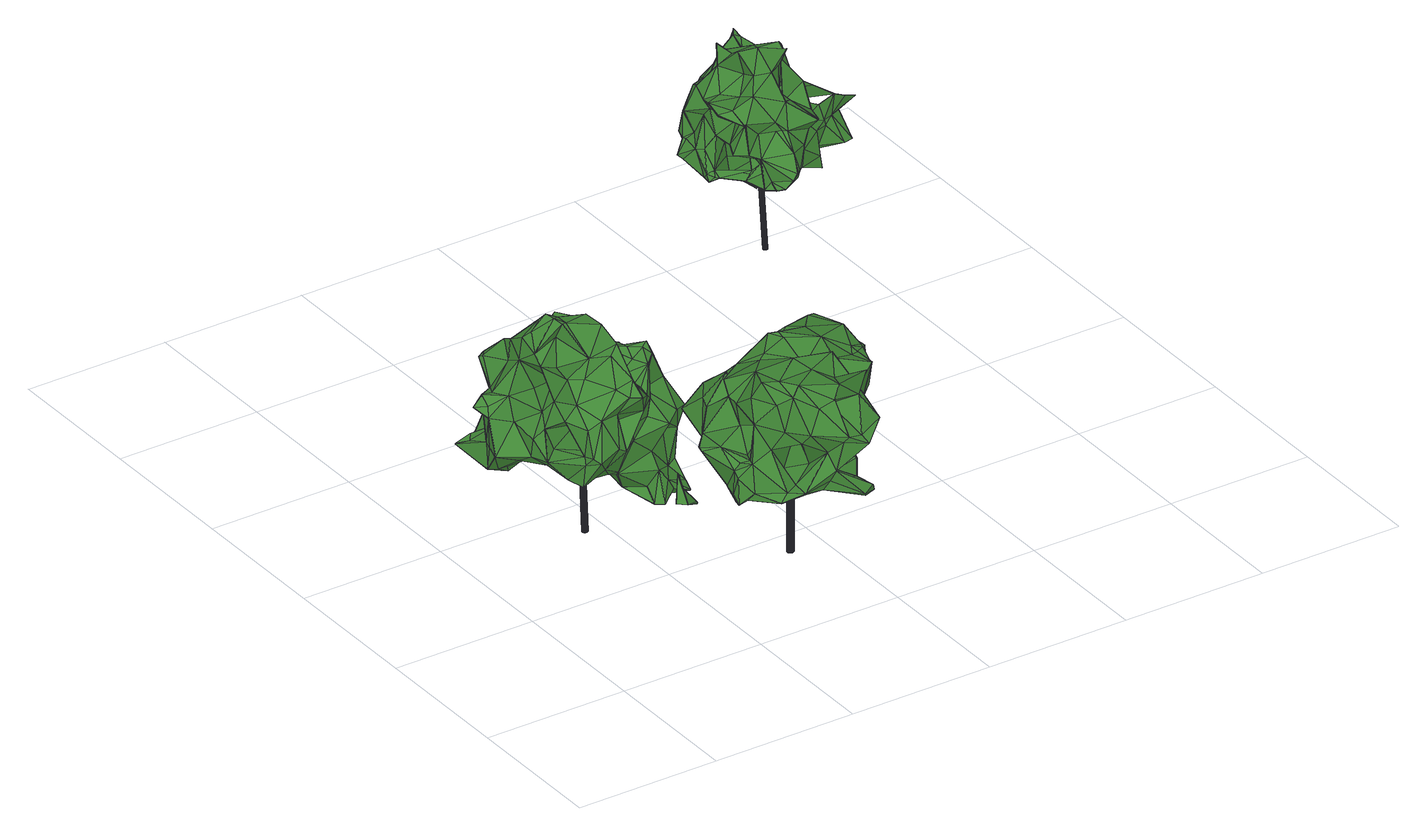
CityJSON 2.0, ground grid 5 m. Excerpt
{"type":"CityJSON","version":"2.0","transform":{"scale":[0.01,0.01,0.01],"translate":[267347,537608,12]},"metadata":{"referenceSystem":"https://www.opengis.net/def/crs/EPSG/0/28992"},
"CityObjects":{
"tree1":{"type":"SolitaryVegetationObject","attributes":{"gtid":489,"crown_width_m":5.92,"crown_median_z":17.11,"crown_r50_m":0.282,"crown_porosity":0.914,"trunk_H_m":4.15,"trunk_DBH_m":0.192,"trunk_radius_m":0.0958,"trunk_base_height_m":12.96,"original_gtid":"491"},"geometry":[{"type":"Solid","lod":"3","boundaries":[[[[0,1,2]],[[1,3,2]],[[4,5,6]],[[7,8,9]],[[10,11,12]],[[13,14,15]],[[16,15,14]],[[17,18,19]],[[20,21,22]],[[23,24,25]],[[23,25,26]],[[27,28,29]],[[30,31,32]],[[31,33,32]],[[30,34,35]],[[36,37,38]],[[39,40,41]],[[41,40,42]],[[43,44,45]],[[46,14,13]],[[30,2,31]],[[47,48,49]],[[48,50,45]],[[51,52,53]],[[54,8,7]],[[55,56,57]],[[46,58,14]],[[51,53,49]],[[59,60,61]],[[62,63,64]],[[65,57,56]],[[12,27,29]],[[12,40,27]],[[35,34,66]],[[30,67,34]],[[55,57,68]],[[55,68,69]],[[70,71,72]],[[53,73,74]],[[75,76,4]],[[77,1,78]],[[79,80,81]],[[82,83,84]],[[85,25,86]],[[87,88,7]],[[7,37,89]],[[84,83,90]],[[91,92,93]],[[94,95,96]],[[4,97,75]],[[98,97,4]],[[99,100,66]],[[101,102,103]],[[104,105,106]],[[79,107,108]],[[79,81,107]],[[109,110,111]],[[112,62,113]],[[36,114,115]],[[116,117,72]],[[118,117,116]],[[118,119,120]],[[121,122,82]],[[123,78,124]],[[125,22,21]],[[126,127,73]],[[128,73,127]],[[69,129,55]],[[7,130,131]],[[67,66,34]],[[102,28,27]],[[91,77,78]],[[132,133,134]],[[132,134,42]],[[36,38,114]],[[19,18,135]],[[15,136,85]],[[137,51,49]],[[48,137,49]],[[124,0,138]],[[52,139,140]],[[93,77,91]],[[141,142,143]],[[61,60,144]],[[131,75,145]],[[95,146,96]],[[147,148,115]],[[49,53,47]],[[13,149,110]],[[110,149,150]],[[151,152,139]],[[151,139,28]],[[153,73,140]],[[133,132,55]],[[154,18,155]],[[156,157,158]],[[159,50,160]],[[126,152,161]],[[162,22,88]],[[22,125,88]],[[81,17,107]],[[58,69,163]],[[29,10,12]],[[56,44,43]],[[56,43,65]],[[164,135,160]],[[165,166,167]],[[4,6,98]],[[167,168,165]],[[24,86,25]],[[106,168,167]],[[7,88,37]],[[106,99,168]],[[169,24,170]],[[108,164,74]],[[171,164,108]],[[172,173,147]],[[103,174,101]],[[163,175,176]],[[47,53,74]],[[177,66,178]],[[177,178,179]],[[107,17,19]],[[180,91,78]],[[181,101,174]],[[181,174,182]],[[80,183,81]],[[125,38,37]],[[184,38,125]],[[116,72,71]],[[1,124,78]],[[154,87,185]],[[37,88,125]],[[186,89,37]],[[186,37,36]],[[108,107,171]],[[12,187,42]],[[19,171,107]],[[66,100,35]],[[17,188,155]],[[44,12,189]],[[44,189,45]],[[190,119,141]],[[20,141,119]],[[3,191,33]],[[192,191,3]],[[60,193,194]],[[170,172,192]],[[0,2,105]],[[135,195,196]],[[99,177,182]],[[26,148,23]],[[165,103,197]],[[165,197,166]],[[7,9,87]],[[183,198,81]],[[116,71,199]],[[143,162,188]],[[143,188,17]],[[104,200,0]],[[105,104,0]],[[120,178,117]],[[170,201,169]],[[115,114,70]],[[95,84,146]],[[33,31,3]],[[45,11,48]],[[93,169,201]],[[194,169,93]],[[3,31,2]],[[0,124,1]],[[115,32,33]],[[61,92,202]],[[61,202,123]],[[161,203,204]],[[161,181,203]],[[59,193,60]],[[150,193,59]],[[17,155,18]],[[68,163,69]],[[102,197,103]],[[205,197,102]],[[54,206,8]],[[145,206,54]],[[195,135,18]],[[152,73,153]],[[176,207,208]],[[204,127,161]],[[209,111,200]],[[44,187,12]],[[35,2,30]],[[179,203,181]],[[210,160,135]],[[135,171,19]],[[163,68,175]],[[112,211,109]],[[212,109,211]],[[212,211,112]],[[162,142,22]],[[162,143,142]],[[180,123,202]],[[98,208,97]],[[110,46,13]],[[129,46,109]],[[121,185,206]],[[16,58,163]],[[16,163,176]],[[84,195,82]],[[74,73,128]],[[113,64,112]],[[206,213,121]],[[109,46,110]],[[12,42,40]],[[29,137,10]],[[133,214,215]],[[41,216,156]],[[214,112,64]],[[194,24,169]],[[147,115,33]],[[55,132,56]],[[187,56,132]],[[79,128,127]],[[39,102,27]],[[153,140,139]],[[86,149,13]],[[86,13,85]],[[207,217,218]],[[187,132,42]],[[219,220,221]],[[222,96,223]],[[222,223,145]],[[55,212,133]],[[111,224,200]],[[216,64,157]],[[152,101,161]],[[137,48,10]],[[124,138,224]],[[26,25,85]],[[120,204,203]],[[120,203,179]],[[207,218,225]],[[226,205,102]],[[190,80,227]],[[144,60,194]],[[210,228,229]],[[58,46,69]],[[74,128,108]],[[204,119,190]],[[120,119,204]],[[126,161,127]],[[108,128,79]],[[190,127,204]],[[190,227,127]],[[192,1,230]],[[26,231,89]],[[85,231,26]],[[73,152,126]],[[140,73,53]],[[141,232,142]],[[22,142,232]],[[155,87,154]],[[195,18,154]],[[121,195,154]],[[63,157,64]],[[150,224,111]],[[167,233,106]],[[159,225,218]],[[99,66,177]],[[179,181,182]],[[99,182,168]],[[165,168,182]],[[165,182,103]],[[155,188,87]],[[186,26,89]],[[36,26,186]],[[226,102,39]],[[68,57,175]],[[185,8,206]],[[71,70,184]],[[119,21,20]],[[184,70,38]],[[210,135,234]],[[171,135,164]],[[159,160,210]],[[103,182,174]],[[47,50,48]],[[40,39,27]],[[145,54,131]],[[7,89,130]],[[161,101,181]],[[56,187,44]],[[36,115,148]],[[67,117,178]],[[208,96,97]],[[20,232,141]],[[6,5,89]],[[118,116,119]],[[77,230,1]],[[59,61,123]],[[221,217,176]],[[176,217,207]],[[38,70,114]],[[10,48,11]],[[94,225,159]],[[164,50,74]],[[74,50,47]],[[200,138,0]],[[120,179,178]],[[26,36,148]],[[87,8,185]],[[43,217,65]],[[221,65,217]],[[22,232,20]],[[141,80,190]],[[121,154,185]],[[148,147,173]],[[23,173,24]],[[148,173,23]],[[166,197,205]],[[179,182,177]],[[170,24,172]],[[176,208,98]],[[16,176,98]],[[94,229,95]],[[146,145,223]],[[93,235,194]],[[144,194,235]],[[144,235,93]],[[129,69,46]],[[91,180,202]],[[91,202,92]],[[3,1,192]],[[192,172,191]],[[124,224,59]],[[191,172,147]],[[191,147,33]],[[123,124,59]],[[78,123,180]],[[170,230,201]],[[93,230,77]],[[201,230,93]],[[192,230,170]],[[85,6,231]],[[89,231,6]],[[150,111,110]],[[24,194,86]],[[65,175,57]],[[215,134,133]],[[149,194,150]],[[86,194,149]],[[194,193,150]],[[63,233,167]],[[106,233,104]],[[104,233,200]],[[150,59,224]],[[62,233,63]],[[30,236,67]],[[32,236,30]],[[218,217,43]],[[52,28,139]],[[215,214,216]],[[152,153,139]],[[141,183,80]],[[140,53,52]],[[127,80,79]],[[227,80,127]],[[228,210,234]],[[9,8,87]],[[208,225,96]],[[96,225,94]],[[129,212,55]],[[164,160,50]],[[84,196,195]],[[196,95,228]],[[84,95,196]],[[229,228,95]],[[51,137,52]],[[105,2,100]],[[35,100,2]],[[99,106,100]],[[162,87,188]],[[88,87,162]],[[85,13,237]],[[120,117,118]],[[72,117,67]],[[199,21,116]],[[119,116,21]],[[199,184,21]],[[199,71,184]],[[130,89,5]],[[167,158,63]],[[167,166,158]],[[205,158,166]],[[226,158,205]],[[133,212,214]],[[214,212,112]],[[158,157,63]],[[45,238,43]],[[218,43,238]],[[41,215,216]],[[45,50,238]],[[115,236,32]],[[70,236,115]],[[72,236,70]],[[208,207,225]],[[196,234,135]],[[228,234,196]],[[200,224,138]],[[29,52,137]],[[29,28,52]],[[41,42,134]],[[41,134,215]],[[233,209,200]],[[105,100,106]],[[233,62,209]],[[45,189,11]],[[12,11,189]],[[172,24,173]],[[102,151,28]],[[101,151,102]],[[101,152,151]],[[121,213,122]],[[129,109,212]],[[159,239,50]],[[238,50,239]],[[218,238,239]],[[218,239,159]],[[219,221,176]],[[65,221,220]],[[65,220,175]],[[75,97,222]],[[75,222,145]],[[122,213,90]],[[176,175,219]],[[219,175,240]],[[66,67,178]],[[17,198,143]],[[16,14,58]],[[72,67,236]],[[144,93,92]],[[144,92,61]],[[85,136,6]],[[98,6,136]],[[98,136,16]],[[15,16,136]],[[13,15,237]],[[85,237,15]],[[145,213,206]],[[219,240,220]],[[175,220,240]],[[96,146,223]],[[97,96,222]],[[145,146,84]],[[90,145,84]],[[241,112,109]],[[39,156,226]],[[158,226,156]],[[41,156,39]],[[216,214,64]],[[156,216,157]],[[62,64,113]],[[125,242,184]],[[21,184,242]],[[21,242,125]],[[121,82,195]],[[54,7,131]],[[90,213,145]],[[111,243,109]],[[241,109,243]],[[112,243,62]],[[241,243,112]],[[209,243,111]],[[209,62,243]],[[81,198,17]],[[141,198,183]],[[141,143,198]],[[94,159,244]],[[94,244,229]],[[90,83,122]],[[75,131,76]],[[130,76,131]],[[159,210,244]],[[229,244,210]],[[4,76,5]],[[130,5,76]],[[122,83,82]],[[245,246,247]],[[245,247,248]],[[248,247,249]],[[248,249,250]],[[247,246,251]],[[247,251,249]],[[249,251,252]],[[249,252,250]],[[251,246,253]],[[251,253,252]],[[252,253,254]],[[252,254,250]],[[253,246,255]],[[253,255,254]],[[254,255,256]],[[254,256,250]],[[255,246,257]],[[255,257,256]],[[256,257,258]],[[256,258,250]],[[257,246,259]],[[257,259,258]],[[258,259,260]],[[258,260,250]],[[259,246,261]],[[259,261,260]],[[260,261,262]],[[260,262,250]],[[261,246,263]],[[261,263,262]],[[262,263,264]],[[262,264,250]],[[263,246,265]],[[263,265,264]],[[264,265,266]],[[264,266,250]],[[265,246,267]],[[265,267,266]],[[266,267,268]],[[266,268,250]],[[267,246,269]],[[267,269,268]],[[268,269,270]],[[268,270,250]],[[269,246,271]],[[269,271,270]],[[270,271,272]],[[270,272,250]],[[271,246,273]],[[271,273,272]],[[272,273,274]],[[272,274,250]],[[273,246,275]],[[273,275,274]],[[274,275,276]],[[274,276,250]],[[275,246,277]],[[275,277,276]],[[276,277,278]],[[276,278,250]],[[277,246,279]],[[277,279,278]],[[278,279,280]],[[278,280,250]],[[279,246,281]],[[279,281,280]],[[280,281,282]],[[280,282,250]],[[281,246,283]],[[281,283,282]],[[282,283,284]],[[282,284,250]],[[283,246,285]],[[283,285,284]],[[284,285,286]],[[284,286,250]],[[285,246,287]],[[285,287,286]],[[286,287,288]],[[286,288,250]],[[287,246,289]],[[287,289,288]],[[288,289,290]],[[288,290,250]],[[289,246,291]],[[289,291,290]],[[290,291,292]],[[290,292,250]],[[291,246,293]],[[291,293,292]],[[292,293,294]],[[292,294,250]],[[293,246,245]],[[293,245,294]],[[294,245,248]],[[294,248,250]]]]}]},
"tree2":{"type":"SolitaryVegetationObject","attributes":{"gtid":488,"crown_width_m":6.52,"crown_median_z":17.18,"crown_r50_m":0.277,"crown_porosity":0.919,"trunk_H_m":4.21,"trunk_DBH_m":0.215,"trunk_radius_m":0.108,"trunk_base_height_m":12.97,"original_gtid":"490"},"geometry":[{"type":"Solid","lod":"3","boundaries":[[[[295,296,297]],[[298,299,300]],[[301,302,303]],[[304,305,306]],[[307,303,308]],[[309,310,311]],[[312,313,314]],[[315,316,317]],[[318,319,320]],[[308,321,307]],[[306,305,322]],[[306,322,323]],[[298,324,325]],[[326,327,328]],[[329,330,331]],[[332,333,334]],[[335,334,333]],[[336,337,338]],[[339,340,341]],[[342,312,343]],[[342,344,312]],[[345,346,347]],[[347,346,348]],[[307,349,303]],[[350,351,352]],[[353,354,355]],[[356,357,358]],[[359,360,298]],[[359,298,361]],[[362,363,364]],[[365,366,367]],[[368,369,370]],[[371,372,373]],[[325,374,375]],[[301,376,377]],[[378,345,379]],[[369,368,380]],[[381,379,373]],[[382,383,384]],[[385,386,340]],[[387,388,389]],[[390,296,295]],[[391,304,306]],[[392,350,352]],[[393,394,395]],[[370,369,396]],[[295,297,397]],[[338,398,399]],[[295,400,390]],[[401,358,402]],[[343,403,342]],[[404,405,399]],[[406,353,407]],[[408,352,351]],[[388,363,409]],[[410,411,412]],[[407,395,413]],[[414,301,415]],[[416,417,360]],[[359,416,360]],[[344,418,312]],[[338,399,336]],[[319,419,320]],[[306,321,391]],[[399,398,404]],[[402,404,398]],[[309,311,420]],[[309,420,421]],[[374,422,423]],[[424,425,426]],[[427,428,429]],[[430,325,324]],[[415,301,349]],[[412,411,421]],[[401,367,431]],[[372,432,433]],[[303,349,301]],[[367,366,431]],[[318,396,319]],[[415,434,435]],[[359,361,436]],[[365,339,366]],[[437,425,424]],[[376,414,433]],[[376,301,414]],[[317,438,315]],[[439,384,383]],[[439,383,440]],[[441,442,410]],[[411,410,442]],[[380,407,369]],[[443,384,439]],[[444,445,374]],[[446,447,448]],[[366,441,431]],[[438,449,315]],[[307,321,450]],[[426,451,313]],[[452,453,454]],[[415,333,455]],[[352,408,392]],[[360,324,298]],[[308,302,456]],[[303,302,308]],[[420,311,344]],[[360,417,457]],[[382,346,345]],[[454,338,337]],[[447,337,336]],[[310,458,437]],[[459,460,328]],[[343,434,455]],[[421,461,340]],[[421,411,461]],[[374,325,462]],[[301,377,302]],[[463,416,464]],[[343,455,332]],[[463,417,416]],[[465,466,467]],[[332,455,333]],[[310,424,418]],[[310,418,311]],[[453,468,469]],[[343,332,403]],[[370,408,368]],[[440,368,408]],[[470,350,471]],[[299,298,391]],[[421,472,309]],[[473,397,474]],[[467,475,465]],[[315,449,476]],[[393,395,477]],[[359,464,416]],[[361,298,464]],[[359,436,464]],[[436,361,464]],[[304,391,325]],[[298,325,391]],[[399,478,336]],[[467,466,479]],[[422,479,466]],[[342,403,357]],[[480,446,362]],[[295,473,400]],[[344,311,418]],[[440,380,368]],[[308,456,299]],[[481,482,483]],[[457,482,481]],[[304,389,305]],[[305,389,484]],[[316,339,365]],[[434,312,314]],[[479,485,467]],[[471,485,479]],[[467,486,475]],[[374,423,375]],[[331,487,465]],[[332,334,488]],[[489,472,421]],[[489,421,340]],[[372,433,490]],[[397,473,295]],[[415,491,414]],[[443,492,348]],[[486,467,485]],[[430,324,360]],[[444,481,470]],[[470,481,492]],[[394,493,395]],[[333,415,349]],[[317,468,438]],[[480,364,423]],[[494,495,296]],[[496,497,428]],[[296,495,297]],[[344,356,412]],[[382,354,406]],[[498,362,446]],[[480,487,499]],[[500,402,358]],[[392,471,350]],[[501,437,458]],[[502,458,472]],[[364,387,423]],[[501,353,503]],[[397,495,494]],[[312,418,313]],[[458,502,497]],[[297,495,397]],[[504,493,394]],[[505,506,328]],[[442,441,461]],[[442,461,411]],[[415,435,491]],[[356,410,412]],[[302,377,456]],[[396,395,493]],[[417,376,457]],[[415,455,434]],[[381,378,379]],[[398,338,454]],[[398,454,402]],[[444,462,430]],[[507,478,388]],[[335,349,307]],[[342,357,344]],[[380,440,508]],[[468,453,438]],[[502,472,489]],[[429,502,489]],[[308,299,321]],[[486,476,475]],[[320,476,486]],[[396,413,395]],[[344,357,356]],[[344,412,420]],[[509,474,397]],[[441,341,461]],[[319,510,504]],[[493,504,510]],[[314,435,434]],[[389,325,375]],[[389,304,325]],[[431,441,401]],[[401,441,410]],[[463,300,299]],[[464,300,463]],[[420,412,421]],[[443,348,346]],[[346,384,443]],[[376,433,432]],[[463,377,417]],[[376,417,377]],[[318,408,370]],[[392,408,318]],[[496,428,427]],[[382,345,354]],[[441,366,339]],[[328,460,505]],[[316,506,339]],[[452,446,499]],[[449,438,511]],[[457,430,360]],[[504,326,319]],[[388,478,405]],[[388,405,484]],[[478,399,405]],[[471,486,485]],[[414,490,433]],[[389,375,387]],[[479,470,471]],[[458,512,501]],[[419,315,476]],[[419,476,320]],[[355,378,513]],[[514,513,378]],[[514,426,513]],[[314,313,451]],[[378,355,345]],[[403,332,488]],[[379,515,371]],[[370,396,318]],[[424,313,418]],[[369,413,396]],[[309,472,310]],[[458,310,472]],[[335,307,334]],[[505,385,506]],[[373,490,381]],[[446,480,499]],[[390,509,296]],[[494,296,509]],[[409,448,507]],[[328,506,316]],[[315,328,316]],[[396,493,510]],[[379,345,515]],[[481,483,492]],[[499,453,452]],[[397,494,509]],[[329,453,499]],[[426,313,424]],[[506,385,339]],[[329,499,330]],[[343,312,434]],[[400,509,390]],[[371,483,482]],[[356,358,410]],[[401,410,358]],[[498,448,363]],[[375,423,387]],[[404,403,488]],[[388,364,363]],[[382,406,383]],[[330,499,487]],[[335,333,349]],[[483,371,347]],[[406,354,353]],[[299,377,463]],[[457,481,430]],[[447,507,448]],[[450,334,307]],[[444,430,481]],[[378,381,435]],[[378,435,314]],[[355,354,345]],[[319,326,419]],[[405,404,488]],[[516,488,450]],[[405,488,516]],[[405,516,450]],[[429,428,502]],[[502,428,497]],[[407,413,369]],[[330,487,331]],[[465,487,466]],[[362,498,363]],[[340,477,489]],[[365,317,316]],[[396,510,319]],[[457,376,482]],[[475,476,331]],[[475,331,465]],[[470,445,444]],[[422,445,479]],[[488,334,450]],[[373,379,371]],[[425,513,426]],[[425,517,513]],[[473,474,400]],[[509,400,474]],[[402,454,469]],[[298,300,464]],[[327,504,459]],[[327,459,328]],[[339,341,441]],[[454,447,452]],[[427,429,489]],[[388,409,507]],[[447,446,452]],[[337,447,454]],[[381,490,491]],[[414,491,490]],[[299,456,377]],[[373,372,490]],[[501,425,437]],[[425,501,517]],[[347,371,515]],[[347,515,345]],[[500,404,402]],[[315,326,328]],[[315,419,326]],[[403,358,357]],[[403,404,358]],[[500,358,404]],[[448,409,363]],[[422,487,423]],[[466,487,422]],[[480,423,487]],[[380,508,407]],[[310,437,424]],[[384,346,382]],[[371,432,372]],[[482,376,432]],[[482,432,371]],[[514,451,426]],[[347,348,492]],[[492,483,347]],[[317,518,468]],[[468,401,469]],[[378,314,451]],[[378,451,514]],[[468,518,367]],[[468,367,401]],[[484,389,388]],[[440,351,439]],[[408,351,440]],[[491,435,381]],[[374,462,444]],[[430,462,325]],[[443,439,351]],[[496,427,489]],[[489,477,496]],[[497,407,512]],[[497,512,458]],[[395,496,477]],[[484,322,305]],[[450,323,322]],[[391,321,299]],[[388,387,364]],[[395,497,496]],[[407,497,395]],[[517,503,513]],[[501,503,517]],[[353,512,407]],[[501,512,353]],[[362,364,480]],[[340,461,341]],[[484,519,322]],[[450,322,519]],[[336,507,447]],[[478,507,336]],[[446,448,498]],[[443,520,492]],[[443,351,520]],[[340,339,385]],[[321,306,323]],[[492,520,470]],[[470,520,350]],[[351,350,520]],[[407,508,406]],[[383,508,440]],[[383,406,508]],[[449,521,476]],[[355,503,353]],[[513,503,355]],[[374,445,422]],[[476,521,331]],[[331,521,329]],[[438,521,511]],[[449,511,521]],[[453,329,521]],[[453,521,438]],[[453,469,454]],[[479,445,470]],[[365,518,317]],[[365,367,518]],[[402,469,401]],[[326,504,327]],[[450,519,405]],[[484,405,519]],[[459,504,394]],[[477,340,386]],[[477,386,393]],[[505,386,385]],[[505,460,386]],[[459,386,460]],[[394,386,459]],[[393,386,394]],[[450,321,323]],[[471,522,486]],[[392,522,471]],[[486,522,320]],[[318,320,522]],[[318,522,392]],[[523,524,525]],[[523,525,526]],[[526,525,527]],[[526,527,528]],[[525,524,529]],[[525,529,527]],[[527,529,530]],[[527,530,528]],[[529,524,531]],[[529,531,530]],[[530,531,532]],[[530,532,528]],[[531,524,533]],[[531,533,532]],[[532,533,534]],[[532,534,528]],[[533,524,535]],[[533,535,534]],[[534,535,536]],[[534,536,528]],[[535,524,537]],[[535,537,536]],[[536,537,538]],[[536,538,528]],[[537,524,539]],[[537,539,538]],[[538,539,540]],[[538,540,528]],[[539,524,541]],[[539,541,540]],[[540,541,542]],[[540,542,528]],[[541,524,543]],[[541,543,542]],[[542,543,544]],[[542,544,528]],[[543,524,545]],[[543,545,544]],[[544,545,546]],[[544,546,528]],[[545,524,547]],[[545,547,546]],[[546,547,548]],[[546,548,528]],[[547,524,549]],[[547,549,548]],[[548,549,550]],[[548,550,528]],[[549,524,551]],[[549,551,550]],[[550,551,552]],[[550,552,528]],[[551,524,553]],[[551,553,552]],[[552,553,554]],[[552,554,528]],[[553,524,555]],[[553,555,554]],[[554,555,556]],[[554,556,528]],[[555,524,557]],[[555,557,556]],[[556,557,558]],[[556,558,528]],[[557,524,559]],[[557,559,558]],[[558,559,560]],[[558,560,528]],[[559,524,561]],[[559,561,560]],[[560,561,562]],[[560,562,528]],[[561,524,563]],[[561,563,562]],[[562,563,564]],[[562,564,528]],[[563,524,565]],[[563,565,564]],[[564,565,566]],[[564,566,528]],[[565,524,567]],[[565,567,566]],[[566,567,568]],[[566,568,528]],[[567,524,569]],[[567,569,568]],[[568,569,570]],[[568,570,528]],[[569,524,571]],[[569,571,570]],[[570,571,572]],[[570,572,528]],[[571,524,523]],[[571,523,572]],[[572,523,526]],[[572,526,528]]]]}]},
"tree3":{"type":"SolitaryVegetationObject","attributes":{"gtid":492,"crown_width_m":4.74,"crown_median_z":17.27,"crown_r50_m":0.266,"crown_porosity":0.917,"trunk_H_m":4.39,"trunk_DBH_m":0.156,"trunk_radius_m":0.078,"trunk_base_height_m":12.88,"original_gtid":"494"},"geometry":[{"type":"Solid","lod":"3","boundaries":[[[[573,574,575]],[[573,575,576]],[[577,578,579]],[[580,579,578]],[[581,582,583]],[[584,585,586]],[[587,588,589]],[[590,591,592]],[[593,594,595]],[[596,595,594]],[[597,598,584]],[[599,600,601]],[[602,603,604]],[[605,606,607]],[[608,602,604]],[[609,610,611]],[[612,613,597]],[[580,614,579]],[[615,616,617]],[[615,618,616]],[[619,620,621]],[[601,622,623]],[[624,625,626]],[[627,628,629]],[[630,631,632]],[[633,632,631]],[[598,634,613]],[[635,636,637]],[[576,575,638]],[[580,639,614]],[[640,641,642]],[[643,611,644]],[[638,645,646]],[[647,600,648]],[[649,650,651]],[[627,629,652]],[[653,654,587]],[[655,656,634]],[[657,658,659]],[[660,661,662]],[[663,664,665]],[[666,642,667]],[[576,638,668]],[[576,668,669]],[[670,671,672]],[[673,674,591]],[[635,675,676]],[[677,676,675]],[[678,679,594]],[[680,681,682]],[[647,648,683]],[[684,605,685]],[[686,687,688]],[[615,617,689]],[[690,617,616]],[[584,691,585]],[[644,692,693]],[[694,605,684]],[[657,659,620]],[[621,620,659]],[[695,696,697]],[[698,690,699]],[[649,700,701]],[[702,703,704]],[[705,706,700]],[[682,707,708]],[[709,710,711]],[[712,618,615]],[[678,593,713]],[[714,715,641]],[[670,716,717]],[[644,650,701]],[[649,701,650]],[[590,592,718]],[[590,718,703]],[[577,719,578]],[[654,720,721]],[[713,687,678]],[[711,710,722]],[[596,723,708]],[[625,724,692]],[[725,726,592]],[[666,727,642]],[[728,727,666]],[[729,730,615]],[[615,730,712]],[[685,731,684]],[[685,675,731]],[[587,732,588]],[[614,733,579]],[[734,681,648]],[[735,582,736]],[[579,737,577]],[[581,577,737]],[[707,629,708]],[[596,708,629]],[[639,666,614]],[[638,738,668]],[[641,739,642]],[[715,739,641]],[[642,662,640]],[[585,624,586]],[[583,582,735]],[[740,741,670]],[[742,743,736]],[[642,695,662]],[[679,744,745]],[[746,679,745]],[[695,660,662]],[[729,689,747]],[[740,670,574]],[[615,689,729]],[[686,744,687]],[[709,748,749]],[[670,717,574]],[[711,574,717]],[[575,574,711]],[[734,599,623]],[[695,750,660]],[[697,750,695]],[[584,612,597]],[[642,751,667]],[[584,586,612]],[[684,752,694]],[[753,741,740]],[[754,655,755]],[[651,745,744]],[[656,655,754]],[[730,657,712]],[[658,657,730]],[[666,667,715]],[[756,577,757]],[[758,759,667]],[[760,579,733]],[[662,761,736]],[[762,687,763]],[[731,764,752]],[[731,752,684]],[[753,765,741]],[[694,762,605]],[[663,766,765]],[[687,674,763]],[[723,746,680]],[[733,666,715]],[[767,768,769]],[[660,750,769]],[[736,761,735]],[[601,623,599]],[[664,770,771]],[[733,714,760]],[[696,670,672]],[[744,752,649]],[[651,744,649]],[[603,772,604]],[[624,626,773]],[[720,774,775]],[[581,760,742]],[[671,741,776]],[[598,613,626]],[[613,612,626]],[[695,642,727]],[[728,777,711]],[[651,693,680]],[[778,735,761]],[[748,720,654]],[[738,653,587]],[[779,591,590]],[[771,659,780]],[[711,645,575]],[[643,719,756]],[[600,624,601]],[[725,781,726]],[[782,726,781]],[[781,783,782]],[[593,698,713]],[[784,726,763]],[[784,763,674]],[[762,694,687]],[[696,716,670]],[[583,755,655]],[[594,593,678]],[[784,702,608]],[[669,668,589]],[[669,589,637]],[[713,674,687]],[[754,755,785]],[[755,747,785]],[[786,611,643]],[[644,701,643]],[[738,587,589]],[[738,589,668]],[[787,788,789]],[[619,712,620]],[[701,700,706]],[[704,664,663]],[[686,688,790]],[[652,707,734]],[[623,622,691]],[[588,705,731]],[[764,731,705]],[[764,649,752]],[[623,788,734]],[[786,609,611]],[[610,625,692]],[[780,750,697]],[[719,577,756]],[[711,791,728]],[[646,645,722]],[[710,709,749]],[[692,681,693]],[[648,681,692]],[[616,792,793]],[[616,793,690]],[[589,588,635]],[[589,635,637]],[[732,706,705]],[[588,732,705]],[[692,644,611]],[[610,692,611]],[[706,630,794]],[[706,794,701]],[[666,733,614]],[[763,795,604]],[[734,788,652]],[[780,659,769]],[[753,663,765]],[[719,632,633]],[[643,632,719]],[[592,591,698]],[[673,591,796]],[[786,643,756]],[[755,735,778]],[[769,750,780]],[[797,573,602]],[[674,673,784]],[[781,592,784]],[[784,592,726]],[[782,763,726]],[[674,713,591]],[[766,776,741]],[[784,783,781]],[[699,690,793]],[[623,789,788]],[[670,741,671]],[[622,624,691]],[[792,798,725]],[[638,646,738]],[[799,800,801]],[[677,801,800]],[[677,800,799]],[[682,708,723]],[[647,624,600]],[[585,691,624]],[[601,624,622]],[[633,578,719]],[[712,619,618]],[[608,797,602]],[[578,774,639]],[[775,774,578]],[[802,595,629]],[[596,629,595]],[[716,695,727]],[[716,696,695]],[[633,775,578]],[[721,720,803]],[[692,683,648]],[[736,743,640]],[[804,760,743]],[[778,662,661]],[[604,795,608]],[[805,806,748]],[[807,748,806]],[[632,643,701]],[[661,755,778]],[[712,657,620]],[[796,591,779]],[[703,702,590]],[[770,704,703]],[[637,808,669]],[[725,699,792]],[[711,777,709]],[[805,709,777]],[[639,777,666]],[[666,777,728]],[[678,687,679]],[[679,596,594]],[[687,744,679]],[[593,595,698]],[[802,698,595]],[[801,809,799]],[[665,766,663]],[[626,610,609]],[[625,610,626]],[[693,651,650]],[[581,742,582]],[[810,694,752]],[[810,752,744]],[[581,737,760]],[[703,771,770]],[[715,714,733]],[[736,582,742]],[[629,628,802]],[[735,755,583]],[[747,658,729]],[[780,664,771]],[[781,725,798]],[[781,798,592]],[[691,789,623]],[[711,722,645]],[[760,737,579]],[[804,811,760]],[[812,811,804]],[[605,762,606]],[[635,588,731]],[[731,675,635]],[[686,790,744]],[[810,688,694]],[[629,707,652]],[[606,763,604]],[[573,797,753]],[[573,753,740]],[[574,573,740]],[[803,775,721]],[[621,813,619]],[[578,639,580]],[[658,730,729]],[[753,797,663]],[[654,721,814]],[[654,814,633]],[[775,803,720]],[[775,633,814]],[[775,814,721]],[[734,682,681]],[[655,634,581]],[[667,751,758]],[[704,797,702]],[[704,663,797]],[[702,797,608]],[[748,654,653]],[[756,757,786]],[[692,724,683]],[[770,664,704]],[[784,795,783]],[[691,598,815]],[[584,598,691]],[[665,664,780]],[[658,747,661]],[[748,709,805]],[[689,785,747]],[[802,785,689]],[[802,628,785]],[[784,608,795]],[[640,662,736]],[[782,795,763]],[[782,783,795]],[[690,698,802]],[[690,802,617]],[[689,617,802]],[[760,714,743]],[[743,742,812]],[[714,641,743]],[[804,743,812]],[[641,640,743]],[[603,576,669]],[[602,576,603]],[[815,598,626]],[[583,655,581]],[[815,656,787]],[[815,626,656]],[[717,716,791]],[[717,791,711]],[[576,602,573]],[[801,677,675]],[[741,765,766]],[[780,697,776]],[[780,776,766]],[[772,808,607]],[[790,688,810]],[[790,810,744]],[[693,650,644]],[[653,738,646]],[[679,746,723]],[[727,728,791]],[[764,705,700]],[[763,606,762]],[[605,636,809]],[[665,780,766]],[[659,767,769]],[[747,755,661]],[[778,761,662]],[[696,776,697]],[[672,776,696]],[[672,671,776]],[[702,796,590]],[[784,796,702]],[[673,796,784]],[[796,779,590]],[[732,631,816]],[[732,816,630]],[[581,598,597]],[[798,718,592]],[[792,616,813]],[[794,630,701]],[[732,630,706]],[[701,630,632]],[[607,604,772]],[[630,816,631]],[[587,631,732]],[[654,631,587]],[[679,723,596]],[[694,688,687]],[[713,698,591]],[[801,675,605]],[[605,675,685]],[[727,791,716]],[[597,613,581]],[[652,788,627]],[[683,724,647]],[[609,613,634]],[[581,613,609]],[[626,609,634]],[[626,634,656]],[[581,634,598]],[[739,751,642]],[[734,707,682]],[[723,680,682]],[[625,624,724]],[[813,618,619]],[[618,813,616]],[[612,773,626]],[[660,768,661]],[[658,661,768]],[[624,647,724]],[[599,817,600]],[[660,769,768]],[[658,768,767]],[[659,658,767]],[[801,605,809]],[[715,759,739]],[[715,667,759]],[[764,700,649]],[[812,818,811]],[[742,818,812]],[[760,818,742]],[[760,811,818]],[[638,575,645]],[[754,785,656]],[[628,656,785]],[[628,787,656]],[[628,627,787]],[[718,771,703]],[[624,773,586]],[[606,604,607]],[[680,693,681]],[[807,806,639]],[[646,749,653]],[[653,749,748]],[[680,745,651]],[[680,746,745]],[[771,718,819]],[[592,699,725]],[[798,819,718]],[[771,820,659]],[[592,698,699]],[[787,627,788]],[[710,749,722]],[[646,722,749]],[[777,806,805]],[[777,639,806]],[[600,817,648]],[[648,817,734]],[[759,751,739]],[[758,751,759]],[[599,734,817]],[[581,609,757]],[[581,757,577]],[[633,631,654]],[[720,807,774]],[[639,774,807]],[[748,807,720]],[[659,820,621]],[[819,820,771]],[[792,820,798]],[[819,798,820]],[[813,820,792]],[[621,820,813]],[[786,757,609]],[[612,586,773]],[[799,809,677]],[[676,677,809]],[[815,787,789]],[[815,789,691]],[[605,607,808]],[[603,808,772]],[[603,669,808]],[[808,637,636]],[[676,809,636]],[[605,808,636]],[[635,676,636]],[[699,793,792]],[[821,822,823]],[[821,823,824]],[[824,823,825]],[[824,825,826]],[[823,822,827]],[[823,827,825]],[[825,827,828]],[[825,828,826]],[[827,822,829]],[[827,829,828]],[[828,829,830]],[[828,830,826]],[[829,822,831]],[[829,831,830]],[[830,831,832]],[[830,832,826]],[[831,822,833]],[[831,833,832]],[[832,833,834]],[[832,834,826]],[[833,822,835]],[[833,835,834]],[[834,835,836]],[[834,836,826]],[[835,822,837]],[[835,837,836]],[[836,837,838]],[[836,838,826]],[[837,822,839]],[[837,839,838]],[[838,839,840]],[[838,840,826]],[[839,822,841]],[[839,841,840]],[[840,841,842]],[[840,842,826]],[[841,822,843]],[[841,843,842]],[[842,843,844]],[[842,844,826]],[[843,822,845]],[[843,845,844]],[[844,845,846]],[[844,846,826]],[[845,822,847]],[[845,847,846]],[[846,847,848]],[[846,848,826]],[[847,822,849]],[[847,849,848]],[[848,849,850]],[[848,850,826]],[[849,822,851]],[[849,851,850]],[[850,851,852]],[[850,852,826]],[[851,822,853]],[[851,853,852]],[[852,853,854]],[[852,854,826]],[[853,822,855]],[[853,855,854]],[[854,855,856]],[[854,856,826]],[[855,822,857]],[[855,857,856]],[[856,857,858]],[[856,858,826]],[[857,822,859]],[[857,859,858]],[[858,859,860]],[[858,860,826]],[[859,822,861]],[[859,861,860]],[[860,861,862]],[[860,862,826]],[[861,822,863]],[[861,863,862]],[[862,863,864]],[[862,864,826]],[[863,822,865]],[[863,865,864]],[[864,865,866]],[[864,866,826]],[[865,822,867]],[[865,867,866]],[[866,867,868]],[[866,868,826]],[[867,822,869]],[[867,869,868]],[[868,869,870]],[[868,870,826]],[[869,822,821]],[[869,821,870]],[[870,821,824]],[[870,824,826]]]]}]}
},
"vertices":[
[683,727,436],[682,738,323],[677,810,405],[675,809,404],[241,871,399],[292,945,368],[306,837,390],[287,1028,347],[176,1017,411],[296,1042,460],[346,851,851],[339,875,795],[389,767,757],[392,668,395],[280,649,414],[287,680,421],[257,686,411],[268,1123,529],[239,1079,527],[231,1133,636],[452,1086,498],[435,1026,489],[418,1103,417],[432,785,389],[488,773,317],[376,798,370],[415,868,384],[474,828,819],[458,889,831],[363,855,847],[697,890,436],[664,838,396],[661,877,395],[632,838,403],[703,926,486],[708,883,465],[453,931,361],[385,1040,359],[499,1000,368],[441,728,769],[453,712,814],[464,641,718],[423,698,787],[267,777,640],[284,732,732],[256,833,738],[358,635,437],[261,941,788],[256,866,768],[278,917,812],[247,938,713],[320,902,869],[369,909,840],[327,944,831],[182,985,364],[328,610,631],[283,679,669],[283,616,610],[270,620,413],[575,662,352],[533,624,265],[558,605,265],[560,691,600],[581,729,692],[526,655,635],[248,688,618],[705,916,501],[679,986,477],[284,586,523],[299,566,511],[555,985,409],[554,986,411],[624,935,470],[369,1000,728],[267,1015,743],[181,952,343],[212,953,347],[681,724,247],[679,673,277],[320,1099,671],[374,1088,626],[290,1155,629],[135,1040,416],[88,1047,417],[144,963,446],[343,795,365],[429,751,367],[287,1085,451],[364,1127,384],[323,941,365],[87,1047,416],[675,642,257],[618,650,279],[599,731,220],[120,915,560],[120,917,559],[116,871,446],[185,845,425],[244,779,420],[678,818,585],[709,821,499],[510,963,716],[493,847,727],[564,840,712],[680,721,503],[730,754,487],[682,800,582],[260,1149,638],[279,1067,715],[404,587,511],[423,657,398],[488,674,478],[494,627,606],[526,655,633],[532,977,349],[564,921,382],[535,952,523],[593,938,554],[581,996,578],[469,1038,586],[595,1013,591],[152,1064,423],[95,1053,415],[600,651,317],[645,719,317],[410,1074,374],[460,1061,753],[404,1067,687],[323,1042,713],[374,583,530],[269,969,330],[234,978,307],[410,651,696],[426,603,685],[462,640,718],[203,1031,586],[291,805,414],[328,871,867],[627,723,453],[454,937,785],[350,936,814],[427,1119,552],[369,1113,478],[362,1114,478],[532,625,263],[152,967,345],[136,933,442],[572,834,413],[496,875,427],[439,691,368],[441,691,369],[455,935,783],[485,981,768],[412,937,755],[169,1063,424],[257,1080,480],[505,695,662],[522,684,651],[579,730,693],[187,904,623],[165,963,613],[494,1060,718],[362,1130,392],[275,616,488],[258,1013,672],[622,804,722],[600,790,715],[621,770,698],[630,788,697],[535,789,276],[544,792,281],[234,1116,646],[554,721,350],[520,789,428],[528,893,618],[278,626,514],[209,725,470],[609,910,577],[612,926,567],[637,976,630],[676,641,260],[577,984,651],[599,862,639],[344,1059,604],[498,1000,370],[169,1062,422],[429,925,390],[333,708,730],[306,1097,456],[317,839,712],[499,1104,635],[568,722,423],[643,721,316],[544,683,295],[488,736,285],[197,971,492],[121,949,581],[559,817,717],[295,1083,534],[487,960,471],[623,678,493],[587,791,246],[618,649,280],[579,985,650],[501,1097,643],[552,777,696],[135,1040,413],[193,781,526],[193,791,461],[562,710,522],[131,968,615],[410,653,586],[400,632,621],[95,1051,414],[461,580,684],[460,581,686],[474,641,701],[222,762,565],[245,810,593],[251,755,488],[287,693,595],[224,761,563],[135,901,425],[133,901,426],[564,688,410],[193,885,538],[483,748,673],[405,1066,685],[92,957,588],[91,955,589],[589,791,248],[308,838,391],[451,1088,498],[590,773,581],[131,968,613],[546,685,293],[655,934,461],[369,698,431],[307,842,672],[284,912,615],[305,648,517],[481,672,538],[451,964,392],[483,671,537],[132,935,590],[435,845,96],[425,845,96],[434,847,96],[425,854,511],[425,857,511],[416,855,511],[433,850,96],[424,859,511],[432,852,96],[423,861,511],[430,853,96],[421,863,511],[428,854,96],[418,864,511],[425,855,96],[416,864,511],[423,854,96],[413,864,511],[420,853,96],[411,863,510],[418,852,96],[409,862,510],[417,850,96],[407,860,510],[416,848,96],[406,857,511],[415,845,96],[406,855,511],[416,843,96],[406,852,511],[417,840,96],[407,850,511],[418,838,96],[409,848,511],[420,837,96],[411,847,511],[422,836,96],[413,846,511],[425,835,96],[415,845,511],[427,836,96],[418,845,511],[430,837,96],[420,846,511],[432,838,96],[422,848,511],[433,840,96],[424,850,511],[434,842,96],[425,852,511],
[584,584,268],[677,616,230],[678,610,224],[1189,634,513],[1136,611,634],[1206,554,594],[1157,528,742],[1135,656,723],[1113,651,727],[1075,701,527],[1018,742,576],[1033,734,582],[1031,653,713],[1090,669,698],[717,235,743],[755,201,775],[702,293,801],[861,358,804],[879,285,792],[987,335,795],[749,404,399],[632,377,417],[701,461,408],[908,218,389],[798,237,448],[870,336,397],[1053,646,618],[950,687,583],[951,685,582],[1168,598,517],[1078,668,506],[728,330,442],[668,292,428],[635,334,381],[842,562,429],[926,584,379],[908,485,333],[896,546,787],[924,535,788],[927,624,707],[947,593,694],[735,736,494],[713,676,470],[686,706,512],[616,317,506],[653,270,539],[643,323,521],[814,468,757],[835,477,770],[738,380,785],[1040,254,587],[1013,260,573],[1055,314,597],[1017,290,586],[1049,574,746],[1051,317,436],[1044,286,426],[1046,285,424],[950,77,610],[978,165,590],[1037,151,636],[680,441,686],[684,475,729],[707,478,660],[1293,610,510],[1208,573,508],[1304,641,506],[844,691,354],[845,691,356],[856,664,360],[633,378,419],[584,445,522],[601,487,511],[991,111,417],[944,87,429],[963,115,404],[1129,346,626],[1143,364,702],[1131,333,707],[1007,638,452],[1006,640,452],[1171,452,704],[1171,539,702],[1025,246,701],[1078,302,623],[968,84,456],[1113,305,732],[962,191,574],[850,239,500],[921,303,517],[610,286,494],[650,254,444],[932,649,449],[872,674,503],[980,677,492],[630,623,289],[1116,653,547],[990,316,382],[697,179,432],[698,180,430],[764,148,458],[830,151,449],[614,563,265],[709,626,582],[754,690,588],[618,627,344],[631,510,538],[691,577,578],[785,554,711],[774,593,671],[827,673,583],[885,152,560],[860,121,521],[972,177,436],[821,696,366],[711,425,582],[748,336,616],[686,409,675],[848,139,481],[1117,427,728],[1040,474,762],[1271,576,576],[1200,522,587],[753,276,797],[792,355,428],[683,323,738],[669,285,668],[946,558,400],[941,607,338],[783,214,802],[876,155,750],[898,163,795],[784,296,471],[834,231,503],[810,273,604],[1128,580,537],[586,459,527],[1159,424,709],[1159,424,711],[938,414,724],[1012,360,753],[1305,640,507],[828,168,728],[712,486,396],[945,264,422],[971,178,438],[617,390,554],[690,355,518],[944,336,478],[1024,504,497],[1003,511,471],[812,685,364],[766,685,436],[833,726,357],[758,435,405],[937,667,674],[955,277,744],[786,638,406],[793,594,426],[697,614,454],[926,507,780],[1136,657,721],[1161,501,575],[789,158,650],[639,277,414],[609,277,406],[664,300,535],[1020,602,547],[1257,558,619],[1270,578,576],[918,474,285],[910,484,334],[934,456,278],[685,518,420],[708,552,461],[1013,421,451],[964,375,370],[734,216,653],[617,624,344],[619,625,344],[919,423,306],[846,416,396],[720,178,462],[754,738,496],[935,462,377],[856,663,357],[1079,459,560],[1130,445,683],[1077,380,577],[913,716,554],[938,399,327],[937,397,326],[939,605,338],[840,576,682],[709,252,581],[1124,398,720],[1094,387,724],[1030,390,552],[765,149,455],[678,613,231],[679,609,227],[764,200,464],[852,159,570],[834,727,355],[829,638,381],[769,528,631],[889,97,641],[777,185,612],[945,110,626],[710,211,428],[608,278,407],[611,310,425],[768,686,437],[849,141,481],[632,622,291],[764,200,461],[739,463,419],[877,109,622],[984,186,720],[1013,188,795],[1079,303,621],[866,651,573],[883,192,717],[692,440,489],[911,685,581],[1049,316,438],[833,508,446],[939,341,375],[886,396,96],[875,395,97],[885,398,96],[901,418,517],[900,421,517],[890,417,518],[884,401,96],[899,423,517],[882,403,96],[897,425,517],[880,405,96],[895,427,517],[877,406,96],[892,428,517],[874,406,96],[889,428,517],[872,405,96],[887,428,517],[869,404,97],[884,426,517],[867,402,97],[882,425,518],[865,400,97],[880,422,518],[865,397,97],[880,420,518],[864,394,97],[879,417,518],[865,392,97],[880,414,518],[866,389,98],[881,412,518],[868,387,98],[883,409,518],[870,385,98],[885,408,518],[873,384,98],[888,407,518],[876,384,97],[891,407,518],[878,385,97],[893,407,518],[881,386,97],[896,408,518],[883,388,97],[898,410,518],[885,390,97],[900,412,518],[886,393,97],[901,415,518],
[1653,1992,617],[1626,1986,661],[1643,2051,672],[1614,2073,582],[1941,1992,660],[1893,2034,717],[1911,1987,763],[1910,1989,764],[1953,1929,647],[1921,1837,602],[1922,1837,600],[2080,1890,572],[2125,1902,551],[2126,1903,552],[1752,2191,598],[1762,2165,513],[1671,2131,570],[1739,1919,536],[1777,1914,443],[1725,1871,435],[1817,1903,359],[1844,1943,342],[1858,1902,376],[1858,1903,378],[2044,1894,589],[2043,1895,587],[2092,1918,390],[2110,2000,423],[2119,1910,398],[1653,2025,580],[1645,2065,499],[1616,2013,476],[1666,2117,376],[1598,2054,426],[1585,2068,438],[1629,1984,487],[1943,1974,562],[1936,2002,482],[1941,2047,526],[2080,1892,573],[2044,1896,588],[1875,1947,803],[1775,1722,446],[1723,1730,431],[1804,1778,410],[1737,1702,444],[1737,1704,446],[1759,1696,472],[1728,1765,444],[2118,1909,398],[2093,1911,392],[2096,1949,488],[2037,1990,498],[2032,1962,521],[1979,1874,400],[1904,1852,459],[1908,1867,387],[1844,2100,589],[1818,2119,621],[1880,2098,594],[1900,2105,651],[1942,1972,563],[1708,2116,518],[1632,2126,478],[1630,2127,479],[1660,2091,651],[1837,2029,763],[1811,1817,677],[1788,1854,767],[1786,1853,769],[1932,2077,528],[1939,2053,439],[1708,2043,649],[1709,2095,639],[2102,2013,434],[2033,2036,415],[1858,2106,445],[1895,2066,424],[1895,2064,422],[1987,1876,354],[1760,2132,670],[1808,2152,670],[1912,1918,535],[1944,1909,518],[1784,1710,484],[1794,1742,535],[1704,1788,520],[1770,1807,621],[1808,1797,582],[1812,1815,675],[1643,1867,556],[1630,1829,540],[1629,1827,541],[1798,1946,808],[1824,1831,851],[1657,2124,580],[1628,2102,563],[1613,1940,676],[1600,1872,670],[1601,1872,671],[1714,1990,431],[1724,1990,367],[1749,2127,452],[1653,2095,499],[1717,2071,503],[1799,1930,332],[1811,1965,393],[1924,2019,429],[2000,2035,431],[1964,1966,433],[2034,2030,441],[1689,2109,365],[1667,2118,376],[1767,1987,405],[1724,1990,365],[1714,2022,384],[1830,1775,420],[1784,1797,397],[2056,1926,493],[2006,2046,439],[1934,2049,425],[1695,2078,359],[1718,1851,707],[1643,1852,681],[1651,1792,652],[1808,1885,396],[1760,1815,414],[1828,2113,467],[1895,2087,530],[1656,1962,536],[1687,1878,550],[1644,1866,554],[1791,2148,484],[1808,2125,486],[1984,1911,384],[1939,1948,443],[1741,2086,772],[1756,2073,749],[1688,2002,753],[1759,1694,471],[1777,1921,329],[1835,1887,770],[1822,1859,786],[1709,1912,678],[1671,1965,674],[1745,1855,458],[1931,2056,634],[1837,2138,746],[1854,2160,749],[1756,2042,726],[1902,1961,445],[2042,1994,491],[1692,1853,416],[1635,1911,416],[1753,1900,744],[1727,1950,813],[1810,1733,475],[1786,1708,484],[1750,2129,452],[1791,2164,559],[1872,1915,789],[2011,1952,375],[1893,1756,617],[1846,1841,658],[1936,1962,652],[1717,2126,638],[1818,1855,787],[1622,1935,660],[1607,1875,661],[1855,1896,621],[1828,1873,677],[1828,2051,421],[1869,2042,427],[1857,2015,444],[1870,1799,512],[1769,2101,735],[1768,2100,734],[1666,1814,643],[1825,1829,850],[1801,2134,413],[1695,1911,602],[1875,1830,520],[1893,1809,558],[1944,2038,616],[1943,1959,644],[1825,1829,852],[1826,1830,850],[1881,1945,742],[1891,1755,616],[1675,2043,371],[1619,1970,396],[1801,2136,414],[1668,1839,646],[1664,1814,642],[1781,1820,580],[1793,1805,586],[1718,1824,588],[1664,1835,550],[1703,1790,520],[1629,2083,474],[2124,1904,552],[1833,2086,728],[1858,2128,737],[1650,1793,651],[1756,2024,762],[1891,1756,615],[1782,1946,483],[1662,1791,546],[1634,1910,418],[1599,1913,412],[1624,1920,419],[1638,1941,429],[1889,1829,486],[1943,2020,577],[1991,1911,466],[2002,1920,407],[2034,1928,462],[1765,2049,454],[1758,1963,719],[1693,1753,431],[1727,1765,442],[1854,2087,578],[1614,1949,420],[1700,1979,489],[1655,1962,537],[1691,1853,418],[1632,2062,434],[1661,2029,430],[1693,2084,382],[1831,1805,404],[1852,2159,751],[1805,1908,701],[1742,2085,773],[1758,2073,751],[1827,2078,730],[1624,2095,473],[1631,2083,472],[1775,2078,449],[1850,1993,700],[1834,1960,630],[1723,1730,433],[1857,2130,735],[2028,1927,485],[1811,2115,601],[2056,1955,422],[1903,1961,634],[1736,1820,447],[1694,1753,433],[1833,1945,88],[1825,1945,88],[1833,1947,88],[1814,1959,527],[1814,1961,527],[1806,1960,527],[1832,1949,88],[1813,1963,527],[1831,1950,88],[1812,1965,527],[1829,1952,88],[1810,1966,527],[1827,1952,88],[1808,1967,527],[1825,1953,88],[1806,1967,527],[1823,1953,88],[1804,1967,527],[1821,1952,88],[1802,1966,527],[1820,1951,88],[1801,1965,527],[1818,1949,88],[1799,1964,527],[1818,1947,88],[1798,1962,527],[1817,1945,88],[1798,1960,527],[1817,1943,88],[1798,1958,527],[1818,1941,88],[1799,1956,527],[1819,1940,88],[1800,1954,527],[1821,1938,88],[1802,1953,527],[1823,1938,88],[1804,1952,527],[1825,1937,88],[1806,1952,527],[1827,1938,88],[1808,1952,527],[1829,1938,88],[1810,1953,527],[1830,1939,88],[1811,1954,527],[1832,1941,88],[1812,1955,527],[1832,1943,88],[1813,1957,527]
]}
